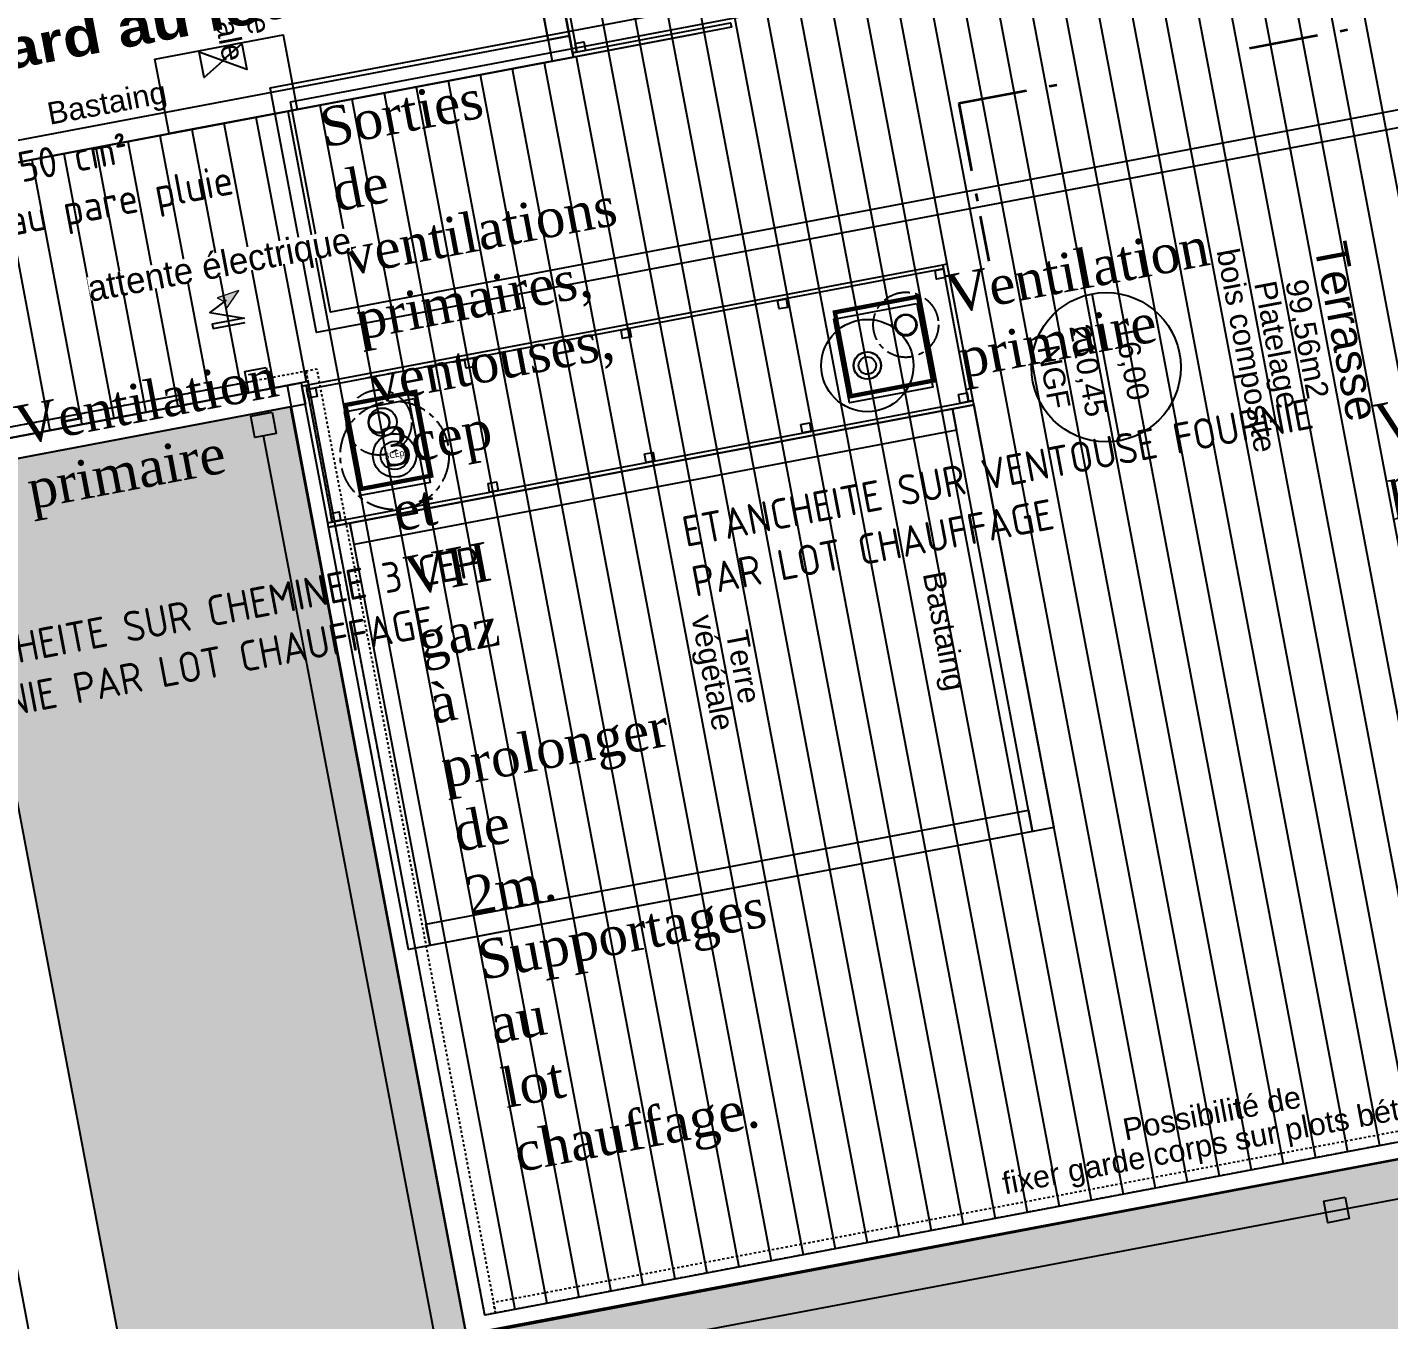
# Model space of a CAD drawing. Header units: centimetres. Extents: x 187368 to 251255, y -383447 to -322514.
# Drawn here: x 217798 to 224065, y -355529 to -349579 of the extents above; entities that cross this region are included whole.
import ezdxf

# ---------------------------------------------------------------- set-up
doc = ezdxf.new("R2010")
doc.units = ezdxf.units.CM
for name, pattern in [('prelem_euev', [2, 1.25, -0.25, 0.25, -0.25]), ('Style de ligne -1', [0.41664, 0.20828, -0.20836]), ('Style de ligne -6', [1.04164, 0.625, -0.20828, 0.06943, -0.13893])]:
    doc.linetypes.add(name, pattern=pattern)
doc.layers.get('0').update_dxf_attribs({"color": 252})
for name, color, linetype in [('3-BAT C-Niveau 2', 252, 'Continuous'), ('prlm-EAU-EF', 161, 'Continuous'), ('prlm-EAU-EUEV', 25, 'Continuous'), ('prlm-MOD', 64, 'Continuous'), ('prlm-MOD-PB', 123, 'Continuous')]:
    doc.layers.add(name, color=color, linetype=linetype)
doc.layers.add('prlm-ELEC-CFO', color=1, linetype='Continuous', lineweight=25)
doc.layers.add('prlm-ZEROPLOT', color=254, linetype='Continuous', plot=False)
doc.styles.add('Arial', font='arial.ttf', dxfattribs={"height": 100})
doc.styles.add('Helvetica', font='arial.ttf')
doc.styles.add('prlm-chauff', font='trebucbi.ttf', dxfattribs={"height": 18})
doc.styles.add('prlm-eau-ef', font='ariblk.ttf', dxfattribs={"height": 18})
doc.styles.add('prlm-eau-euev', font='pala.ttf', dxfattribs={"height": 18})
doc.styles.add('prlm-elec-cfo', font='comic.ttf', dxfattribs={"height": 12})
doc.styles.get("Standard").update_dxf_attribs({"font": 'isocp.shx', "height": 100})

# ---------------------------------------------------------------- blocks, each defined once
blk = doc.blocks.new('Groupe-168-1')
at = {"linetype": 'Continuous'}
blk.add_line((15589.62, -46693.84), (15576.83, -46626.31), dxfattribs=at)
blk.add_circle((15583.23, -46660.07), 34.37, dxfattribs=at)
at = {"insert": (15580.11, -46660.55), "char_height": 10.069, "width": 91.6838, "attachment_point": 2, "rotation": 280.72359, "line_spacing_factor": 0.962448, "style": 'Arial'}
blk.add_mtext('210,45\\PNGF', dxfattribs=at)
at = {"insert": (15596.85, -46639.21), "char_height": 10.069, "attachment_point": 1, "rotation": 280.72359, "line_spacing_factor": 0.962448, "style": 'Arial'}
blk.add_mtext('+6,00', dxfattribs=at)
blk = doc.blocks.new('Groupe-221-1')
at = {"linetype": 'Continuous', "flags": 128}
for points in [[(15337.7, -46515.31), (15310.81, -46373.33), (15312.78, -46372.96), (15339.67, -46514.94)], [(15302.49, -46383.11), (15312.31, -46381.25), (15336.22, -46507.5), (15326.4, -46509.36)], [(15036.97, -46564.17), (15336.22, -46507.5), (15338.08, -46517.32), (15038.83, -46574)], [(15410.78, -46503.51), (15338.07, -46517.28), (15337.7, -46515.31), (15410.41, -46501.54)], [(15339.67, -46514.94), (15338.92, -46511.01), (15342.85, -46510.26), (15343.6, -46514.2)]]:
    blk.add_lwpolyline(points, close=True, dxfattribs=at)
at = {"insert": (15122.36, -46533.28), "char_height": 10.217, "width": 127.9326, "attachment_point": 2, "rotation": 10.72359, "line_spacing_factor": 0.834288, "style": 'Helvetica'}
blk.add_mtext('Bastaing', dxfattribs=at)
blk = doc.blocks.new('Groupe-222-1')
at = {"linetype": 'Continuous', "flags": 128}
for points in [[(15215.04, -46668.33), (15508.04, -46612.85), (15508.41, -46614.81), (15215.42, -46670.3)], [(15519.96, -46675.79), (15508.04, -46612.85), (15510, -46612.48), (15521.92, -46675.42)], [(15504.48, -46615.56), (15508.41, -46614.81), (15509.15, -46618.74), (15505.22, -46619.49)], [(15431.97, -46629.3), (15435.9, -46628.56), (15436.64, -46632.49), (15432.71, -46633.23)], [(15359.95, -46642.93), (15363.88, -46642.18), (15364.62, -46646.11), (15360.69, -46646.86)], [(15287.92, -46656.55), (15291.85, -46655.81), (15292.6, -46659.74), (15288.67, -46660.48)], [(15225.01, -46731.68), (15213.08, -46668.71), (15215.04, -46668.33), (15226.97, -46731.31)], [(15215.41, -46670.27), (15219.34, -46669.53), (15220.09, -46673.46), (15216.16, -46674.2)], [(15225.01, -46731.68), (15521.93, -46675.45), (15522.3, -46677.41), (15225.38, -46733.64)], [(15515.28, -46672.61), (15519.21, -46671.86), (15519.96, -46675.79), (15516.03, -46676.54)], [(15225.38, -46733.64), (15522.3, -46677.41), (15559.14, -46871.93), (15262.21, -46928.16)], [(15237.06, -46741.61), (15235.2, -46731.78), (15512.47, -46679.27), (15514.33, -46689.1)], [(15512.47, -46679.27), (15522.3, -46677.41), (15559.14, -46871.93), (15549.31, -46873.79)], [(15442.78, -46686.37), (15446.71, -46685.62), (15447.45, -46689.55), (15443.52, -46690.3)], [(15370.75, -46699.99), (15374.68, -46699.25), (15375.43, -46703.18), (15371.5, -46703.92)], [(15298.73, -46713.61), (15302.66, -46712.87), (15303.41, -46716.8), (15299.48, -46717.54)], [(15226.22, -46727.35), (15230.15, -46726.6), (15230.9, -46730.53), (15226.97, -46731.28)], [(15225.38, -46733.64), (15235.2, -46731.78), (15272.04, -46926.3), (15262.21, -46928.16)], [(15272.04, -46926.3), (15270.18, -46916.47), (15547.45, -46863.96), (15549.31, -46873.79)]]:
    blk.add_lwpolyline(points, close=True, dxfattribs=at)
blk = doc.blocks.new('Groupe-226-1')
at = {"linetype": 'Style de ligne -6', "lineweight": 35, "ltscale": 50.8}
for p, q in [((15649.31, -46513.15), (15700.16, -46503.54)), ((15515.45, -46538.5), (15566.3, -46528.89)), ((15515.45, -46538.5), (15529.19, -46611.2))]:
    blk.add_line(p, q, dxfattribs=at)
blk = doc.blocks.new('Groupe-228-1')
at = {"linetype": 'Continuous', "flags": 128}
blk.add_lwpolyline([(15268.74, -46262.34), (15231.06, -46063.38), (16039.69, -45910.24), (16236.11, -46944.76), (15278.14, -47126.18), (15195.34, -46691.65)], dxfattribs=at)
for points in [[(15199.38, -46680.71), (15201.24, -46690.54), (15191.41, -46692.4), (15189.55, -46682.57)], [(15693.26, -47042.17), (15695.12, -47052), (15685.29, -47053.86), (15683.43, -47044.03)]]:
    blk.add_lwpolyline(points, close=True, dxfattribs=at)
blk = doc.blocks.new('xi.vanne')
at = {"layer": 'prlm-EAU-EF', "color": 0, "linetype": 'ByBlock', "lineweight": -2}
blk.add_lwpolyline([(6, 20), (0.27, 10.36), (0.27, 9.64), (6, 0), (-6, 0), (-0.27, 9.64), (-0.27, 10.36), (-6, 20)], close=True, dxfattribs=at)
blk = doc.blocks.new('xi.TXT-VHgaz')
at = {"layer": 'prlm-MOD-PB', "insert": (0, 0), "char_height": 14, "width": 278.8522, "attachment_point": 1}
blk.add_mtext('VH gaine gaz 150 cm²\\Pcompris chapeau pare pluie', dxfattribs=at)
blk = doc.blocks.new('xi.vp')
at = {"layer": 'prlm-EAU-EUEV', "lineweight": 5}
h = blk.add_hatch(color=0, dxfattribs=at)
h.paths.add_polyline_path([(5, 0, 1), (-5, 0, 1)])
h.paths.add_polyline_path([(4.5, 0, 1), (-4.5, 0, 1)], flags=16)
at = {"layer": 'prlm-EAU-EUEV', "color": 0, "lineweight": 5}
for radius in [5, 4.5]:
    blk.add_circle((0, 0), radius, dxfattribs=at)
at = {"layer": 'prlm-ZEROPLOT', "linetype": 'prelem_euev', "ltscale": 10}
blk.add_circle((0, 0), 15, dxfattribs=at)
blk = doc.blocks.new('xi.vpmod')
at = {"layer": 'prlm-MOD-PB', "lineweight": 5}
h = blk.add_hatch(color=0, dxfattribs=at)
h.paths.add_polyline_path([(5, 0, 1), (-5, 0, 1)])
h.paths.add_polyline_path([(4.5, 0, 1), (-4.5, 0, 1)], flags=16)
at = {"layer": 'prlm-MOD-PB', "color": 0, "lineweight": 5}
for radius in [5, 4.5]:
    blk.add_circle((0, 0), radius, dxfattribs=at)
at = {"layer": 'prlm-ZEROPLOT', "linetype": 'prelem_euev', "ltscale": 10}
blk.add_circle((0, 0), 15, dxfattribs=at)
blk = doc.blocks.new('xi.ventvertmod')
at = {"layer": 'prlm-MOD-PB', "ltscale": 50}
for radius in [6.25, 4]:
    blk.add_circle((0, 0), radius, dxfattribs=at)
at = {"layer": 'prlm-ZEROPLOT'}
blk.add_circle((0, 0), 21.25, dxfattribs=at)
blk = doc.blocks.new('xi.3cep130-200mod')
at = {"layer": 'prlm-MOD-PB', "color": 0}
for radius in [10, 6.5]:
    blk.add_circle((0, 0), radius, dxfattribs=at)
at = {"layer": 'prlm-ZEROPLOT', "linetype": 'prelem_euev', "ltscale": 10}
blk.add_circle((0, 0), 25, dxfattribs=at)
at = {"layer": 'prlm-MOD-PB', "color": 0, "insert": (0, 0), "char_height": 3, "width": 9.7815, "attachment_point": 5, "style": 'prlm-chauff'}
blk.add_mtext('\\pxqc;3CEp', dxfattribs=at)
blk = doc.blocks.new('xi.txt-3cep')
at = {"layer": 'prlm-MOD-PB', "insert": (0, 0), "char_height": 14, "width": 299.7125, "attachment_point": 1}
blk.add_mtext('\\A1;\\pxql;ETANCHEITE SUR CHEMINEE 3 CEP FOURNIE PAR LOT CHAUFFAGE ', dxfattribs=at)
blk = doc.blocks.new('xi.alim')
at = {"layer": 'prlm-ELEC-CFO', "lineweight": 5}
blk.add_hatch(color=0, dxfattribs=at).paths.add_polyline_path([(-3, 6), (-0.1, 3.7), (0, 0), (7.5, 7.5)])
at = {"layer": 'prlm-ELEC-CFO', "color": 0, "lineweight": 5, "flags": 128}
blk.add_lwpolyline([(-3, 6), (-0.1, 3.7), (0, 0), (7.5, 7.5)], close=True, dxfattribs=at)
at = {"layer": 'prlm-ELEC-CFO', "color": 0}
blk.add_lwpolyline([(0.95, 4.23), (-7.5, 0), (7.5, -5.5), (-7.5, -5.5), (-7.5, -7.5), (7.5, -7.5)], dxfattribs=at)

msp = doc.modelspace()

# ---------------------------------------------------------------- hatches: boundary and pattern name
at = {"layer": '3-BAT C-Niveau 2', "linetype": 'Continuous', "lineweight": 18}
h = msp.add_hatch(dxfattribs=at)
h.set_pattern_fill('TOITURE TERRASSE', color=256, scale=10, style=0, pattern_type=2)
h.set_pattern_definition([(348.838657137, (264632939.5, 71214998.92), (89.223062904, 83.81872092), [5, -302.6575])])
h.paths.add_polyline_path([(231867.9, -355378.8), (229227.6, -341436.5), (216007.9, -343940.1), (216936.8, -348844.9), (219937.8, -348276), (219380.8, -345334.7), (227175.3, -343858.4), (229068, -353852.6), (219820.5, -355604.5), (219010.4, -351327), (217462.4, -351620.2), (218648.3, -357882.3)])
h = msp.add_hatch(dxfattribs=at)
h.set_pattern_fill('TOITURE TERRASSE-1', color=256, scale=10, style=0, pattern_type=2)
h.set_pattern_definition([(348.838657137, (264632942.03, 71214998.43), (89.223062904, 83.81872092), [5, -302.6575]), (348.838657137, (264632942.15, 71214998.4), (89.223062904, 83.81872092), [5, -302.6575]), (348.838657137, (264632944.97, 71214997.85), (89.223062904, 83.81872092), [5, -302.6575]), (348.838657137, (264632945.09, 71214997.82), (89.223062904, 83.81872092), [5, -302.6575]), (318.83865714, (264632939.5, 71214998.92), (208.77989109, 33.989630885), [5, -167.4025]), (318.83865714, (264632940.59, 71214997.97), (208.77989109, 33.989630885), [5, -167.4025]), (318.83865714, (264632940.69, 71214997.89), (208.77989109, 33.989630885), [5, -167.4025]), (318.83865714, (264632942.45, 71214996.35), (208.77989109, 33.989630885), [5, -167.4025]), (318.83865714, (264632942.54, 71214996.27), (208.77989109, 33.989630885), [5, -167.4025]), (278.838657137, (264632887.91, 71215057.57), (130.884040778, -148.235640366), [5, -290.275]), (278.838657137, (264632888.05, 71215056.65), (130.884040778, -148.235640366), [5, -290.275]), (278.838657137, (264632888.07, 71215056.52), (130.884040778, -148.235640366), [5, -290.275]), (278.838657137, (264632888.54, 71215053.53), (130.884040778, -148.235640366), [5, -290.275]), (278.838657137, (264632888.56, 71215053.4), (130.884040778, -148.235640366), [5, -290.275]), (268.83865714, (264632887.91, 71215057.57), (167.92873515, -106.51143655), [5, -171.53]), (268.83865714, (264632887.9, 71215057.04), (167.92873515, -106.51143655), [5, -171.53]), (268.83865714, (264632887.9, 71215056.91), (167.92873515, -106.51143655), [5, -171.53]), (268.83865714, (264632887.86, 71215054.88), (167.92873515, -106.51143655), [5, -171.53]), (268.83865714, (264632887.85, 71215054.75), (167.92873515, -106.51143655), [5, -171.53])])
h.paths.add_polyline_path([(231867.9, -355378.8), (229227.6, -341436.5), (216007.9, -343940.1), (216936.8, -348844.9), (219937.8, -348276), (219380.8, -345334.7), (227175.3, -343858.4), (229068, -353852.6), (219820.5, -355604.5), (219010.4, -351327), (217462.4, -351620.2), (218648.3, -357882.3)])

# ---------------------------------------------------------------- linework, layer by layer
at = {"layer": '3-BAT C-Niveau 2', "linetype": 'Continuous'}
for p, q in [((223047.2, -344744.1), (224906.1, -354560)), ((222752.4, -344799.9), (224611.4, -354615.9)), ((222899.8, -344772), (224758.8, -354587.9)), ((222457.7, -344855.8), (224316.6, -354671.7)), ((222457.7, -344855.8), (224316.6, -354671.7)), ((222605.1, -344827.8), (224464, -354643.8)), ((222162.9, -344911.6), (224021.9, -354727.5)), ((222310.3, -344883.7), (224169.2, -354699.6)), ((221720.8, -344995.3), (223579.7, -354811.2)), ((221868.2, -344967.4), (223727.1, -354783.3)), ((222015.5, -344939.5), (223874.5, -354755.4)), ((221426, -345051.1), (223285, -354867.1)), ((221573.4, -345023.2), (223432.3, -354839.1)), ((221131.3, -345106.9), (222990.2, -354922.9)), ((221278.6, -345079), (223137.6, -354895)), ((220836.5, -345162.8), (222695.4, -354978.7)), ((220983.9, -345134.9), (222842.8, -354950.8)), ((220394.4, -345246.5), (222253.3, -355062.4)), ((220541.7, -345218.6), (222400.7, -355034.5)), ((220689.1, -345190.7), (222548, -355006.6)), ((220099.2, -345300.4), (221958.5, -355118.3)), ((220246.6, -345272.5), (222105.9, -355090.3)), ((219652.4, -345359.6), (221516.4, -355202)), ((219804.8, -345358.1), (221663.8, -355174.1)), ((219951.9, -345328.3), (221811.1, -355146.2)), ((216820, -350378.1), (220883.3, -349608.6)), ((220177.2, -349742.6), (221221.6, -355257.8)), ((220324.5, -349714.7), (221369, -355229.9)), ((219882.4, -349798.4), (220926.9, -355313.6)), ((220029.8, -349770.5), (221074.2, -355285.7)), ((219440.3, -349882.1), (220484.7, -355397.4)), ((219587.6, -349854.2), (220632.1, -355369.4)), ((219735, -349826.3), (220779.5, -355341.5)), ((219145.5, -349938), (220190, -355453.2)), ((219292.9, -349910), (220337.3, -355425.3)), ((218850.7, -349993.5), (219081.4, -351211.8)), ((218998.1, -349965.9), (220042.6, -355481.1)), ((218555.9, -350049.4), (218786.6, -351267.6)), ((218703.3, -350021.4), (218934, -351239.7)), ((218113.8, -350133.1), (218344.5, -351351.4)), ((218261.2, -350105.2), (218491.9, -351323.5)), ((218408.5, -350077.3), (218639.3, -351295.6)), ((217819, -350188.9), (218049.7, -351407.2)), ((217966.4, -350161), (218197.1, -351379.3)), ((217671.6, -350216.8), (217902.4, -351435.1)), ((210751.9, -352738.4), (218843.1, -351206.1))]:
    msp.add_line(p, q, dxfattribs=at)
at = {"layer": '3-BAT C-Niveau 2', "linetype": 'Continuous', "flags": 128}
for points in [[(216007.9, -343940.1), (216940.5, -348864.6), (217027.7, -348848), (217296.5, -350267.3), (216816.3, -350358.2), (215540.5, -343621.5), (229546.2, -340969.1), (232335.4, -355697.4), (218329.7, -358349.7), (217069.3, -351694.6), (217462.4, -351620.2), (218648.3, -357882.3), (231867.9, -355378.8), (229227.6, -341436.5)], [(231867.9, -355378.8), (229227.6, -341436.5), (216007.9, -343940.1), (216936.8, -348844.9), (219937.8, -348276), (219380.8, -345334.7), (227175.3, -343858.4), (229068, -353852.6), (219820.5, -355604.5), (219010.4, -351327), (217462.4, -351620.2), (218648.3, -357882.3)], [(227175.3, -343858.5), (219380.7, -345334.6), (220214.1, -349735.3), (210453, -351583.9), (210683.7, -352802.2), (218993.8, -351228.4), (219818.9, -355595.8), (229068.1, -353853.3)], [(219090.6, -351210.1), (210683.7, -352802.2), (210453, -351583.9), (220312.4, -349716.7), (219498, -345416.3), (227096.1, -343977.3), (228955, -353793.3), (219904.4, -355507.3)], [(221893, -350850.1), (221966.1, -351236.2), (221583.3, -351308.7), (221510.2, -350922.6)], [(218897.6, -351144.9), (218916.3, -351243.1), (218818, -351261.7), (218799.4, -351163.5)], [(217050.9, -351596.4), (219059.6, -351216), (219078.2, -351314.2), (217069.6, -351694.6)], [(219579, -351288.3), (219652.2, -351674.4), (219331, -351735.3), (219257.8, -351349.1)]]:
    msp.add_lwpolyline(points, close=True, dxfattribs=at)
at = {"layer": '3-BAT C-Niveau 2', "linetype": 'Style de ligne -1', "ltscale": 50.8, "flags": 128}
for points in [[(219081.3, -351161), (219090.6, -351210.1), (210683.5, -352802.2), (210674.2, -352753.1)], [(219081.3, -351161), (219130.4, -351151.7), (219953.5, -355498), (219904.4, -355507.3)], [(219953.5, -355498), (219944.2, -355448.8), (228945.7, -353744.1), (228955, -353793.3)]]:
    msp.add_lwpolyline(points, close=True, dxfattribs=at)
at = {"layer": '3-BAT C-Niveau 2', "linetype": 'Continuous'}
for centre, radius in [((221842.1, -350950.1), 50), ((221664.9, -351136.2), 63.3), ((219433.6, -351397), 65), ((219489.1, -351549.8), 100)]:
    msp.add_circle(centre, radius, dxfattribs=at)
at = {"layer": 'prlm-EAU-EUEV', "color": 1}
for points in [[(218916.2, -349858.3), (224201.7, -348857.4), (224414.9, -349983.3), (219129.4, -350984.3)], [(219009.9, -349922.2), (224137.8, -348951.1), (224321.2, -349919.5), (219193.3, -350890.6)]]:
    msp.add_lwpolyline(points, close=True, dxfattribs=at)
at = {"layer": 'prlm-MOD'}
msp.add_lwpolyline([(218386, -349725.8), (218975.4, -349613.8), (219040.6, -349958.1), (218450.7, -350068), (218385.9, -349725.8)], dxfattribs=at)
at = {"layer": 'prlm-MOD-PB', "const_width": 20}
for points in [[(221971.5, -351205.2), (221588.7, -351277.7), (221515.6, -350891.6), (221898.4, -350819.1)], [(219263.2, -351318.2), (219584.4, -351257.3), (219657.5, -351643.5), (219336.3, -351704.3)]]:
    msp.add_lwpolyline(points, close=True, dxfattribs=at)

# ---------------------------------------------------------------- block references
at = {"layer": '3-BAT C-Niveau 2', "xscale": 10, "yscale": 10, "zscale": 10}
for name in ['Groupe-226-1', 'Groupe-228-1', 'Groupe-221-1', 'Groupe-222-1', 'Groupe-168-1']:
    msp.add_blockref(name, (66931.6, 115456.3), dxfattribs=at)
at = {"layer": 'prlm-EAU-EF', "color": 3, "xscale": 10, "yscale": 10, "zscale": 10, "rotation": 100.7236014112722}
msp.add_blockref('xi.vanne', (218797.2, -349714.2), dxfattribs=at)
at = {"layer": 'prlm-EAU-EUEV', "xscale": 10, "yscale": 10, "zscale": 10, "rotation": 10.72360141139323}
msp.add_blockref('xi.vp', (221842.2, -350948.8), dxfattribs=at)
at = {"layer": 'prlm-EAU-EUEV', "ltscale": 50, "xscale": 10, "yscale": 10, "zscale": 10, "rotation": 10.72360141139323}
msp.add_blockref('xi.vp', (219417.2, -351398.6), dxfattribs=at)
at = {"layer": 'prlm-MOD-PB', "xscale": 10, "yscale": 10, "zscale": 10, "rotation": 10.72360141139323}
for name, p in [('xi.TXT-VHgaz', (216571.2, -350379.1)), ('xi.vpmod', (221842.2, -350948.8)), ('xi.ventvertmod', (221665, -351136.5)), ('xi.3cep130-200mod', (219489.1, -351550.1)), ('xi.vpmod', (219417.2, -351398.6)), ('xi.txt-3cep', (217236.9, -352462.8))]:
    msp.add_blockref(name, p, dxfattribs=at)

# ---------------------------------------------------------------- texts
at = {"layer": '3-BAT C-Niveau 2', "char_height": 102.17, "width": 1279.326, "attachment_point": 2, "rotation": 280.72359, "line_spacing_factor": 0.834288, "style": 'Helvetica'}
for s, insert in [('Terre \\Pvégétale', (218889.4, -349432.5)), ('Bastaing', (222071.8, -352348.8)), ('Terre \\Pvégétale', (221144.8, -352514.2))]:
    msp.add_mtext(s, dxfattribs=dict(at, insert=insert))
at = {"layer": '3-BAT C-Niveau 2', "attachment_point": 2, "line_spacing_factor": 0.834288, "style": 'Helvetica'}
for s, insert, char_height, rotation in [('Terrasse\\P{\\H0.6752x;99,56m2}\\P{\\H0.6752x;Platelage \\Pbois composite}\\P', (223947, -350965.4), 151.309, 280.72359), ('Possibilité de\\Pfixer garde corps sur plots béton\\P', (223241.2, -354528.4), 100.872, 10.72359)]:
    msp.add_mtext(s, dxfattribs=dict(at, insert=insert, char_height=char_height, rotation=rotation))
at = {"layer": 'prlm-EAU-EF', "color": 3, "insert": (217180.8, -349387.4), "char_height": 180, "width": 3342.954, "attachment_point": 1, "rotation": 10.7236, "style": 'prlm-eau-ef'}
msp.add_mtext('Attente arrosage DN32\\Pregard au lot VRD', dxfattribs=at)
at = {"layer": 'prlm-EAU-EUEV', "color": 1, "insert": (219132, -349955.9), "char_height": 180, "attachment_point": 1, "rotation": 10.7236, "style": 'prlm-eau-euev'}
msp.add_mtext_dynamic_manual_height_columns('Sorties de ventilations primaires, ventouses, 3cep et VH gaz à prolonger de 2m.\\PSupportages au lot chauffage.', width=510.852, gutter_width=90, heights=[0], dxfattribs=at)
at = {"layer": 'prlm-MOD-PB', "char_height": 180, "attachment_point": 1, "rotation": 10.7236, "style": 'prlm-eau-euev'}
for insert in [(222014.3, -350722.5), (217729, -351325.9), (223987, -351318.7)]:
    msp.add_mtext_dynamic_manual_height_columns('Ventilation primaire', width=221.662, gutter_width=90, heights=[0], dxfattribs=dict(at, insert=insert))
at = {"layer": 'prlm-MOD-PB', "insert": (220802.9, -351834.7), "char_height": 140, "width": 2997.125, "attachment_point": 1, "rotation": 10.7236}
msp.add_mtext('\\A1;\\pxql;ETANCHEITE SUR VENTOUSE FOURNIE PAR LOT CHAUFFAGE ', dxfattribs=at)

# ---------------------------------------------------------------- next in the draw order: texts
at = {"layer": 'prlm-ELEC-CFO', "lineweight": 20, "insert": (218670.4, -350611.4), "char_height": 120, "attachment_point": 2, "rotation": 10.7236, "line_spacing_factor": 0.8, "style": 'prlm-elec-cfo', "bg_fill": 3, "box_fill_scale": 0.95, "bg_fill_color": 256, "bg_fill_transparency": 0}
msp.add_mtext('attente électrique', dxfattribs=at)

# ---------------------------------------------------------------- next in the draw order: block references
at = {"layer": 'prlm-ELEC-CFO', "xscale": 10, "yscale": 10, "zscale": 10, "rotation": 10.72359474388773}
msp.add_blockref('xi.alim', (218712.9, -350878.4), dxfattribs=at)

doc.saveas('drawing.dxf')
